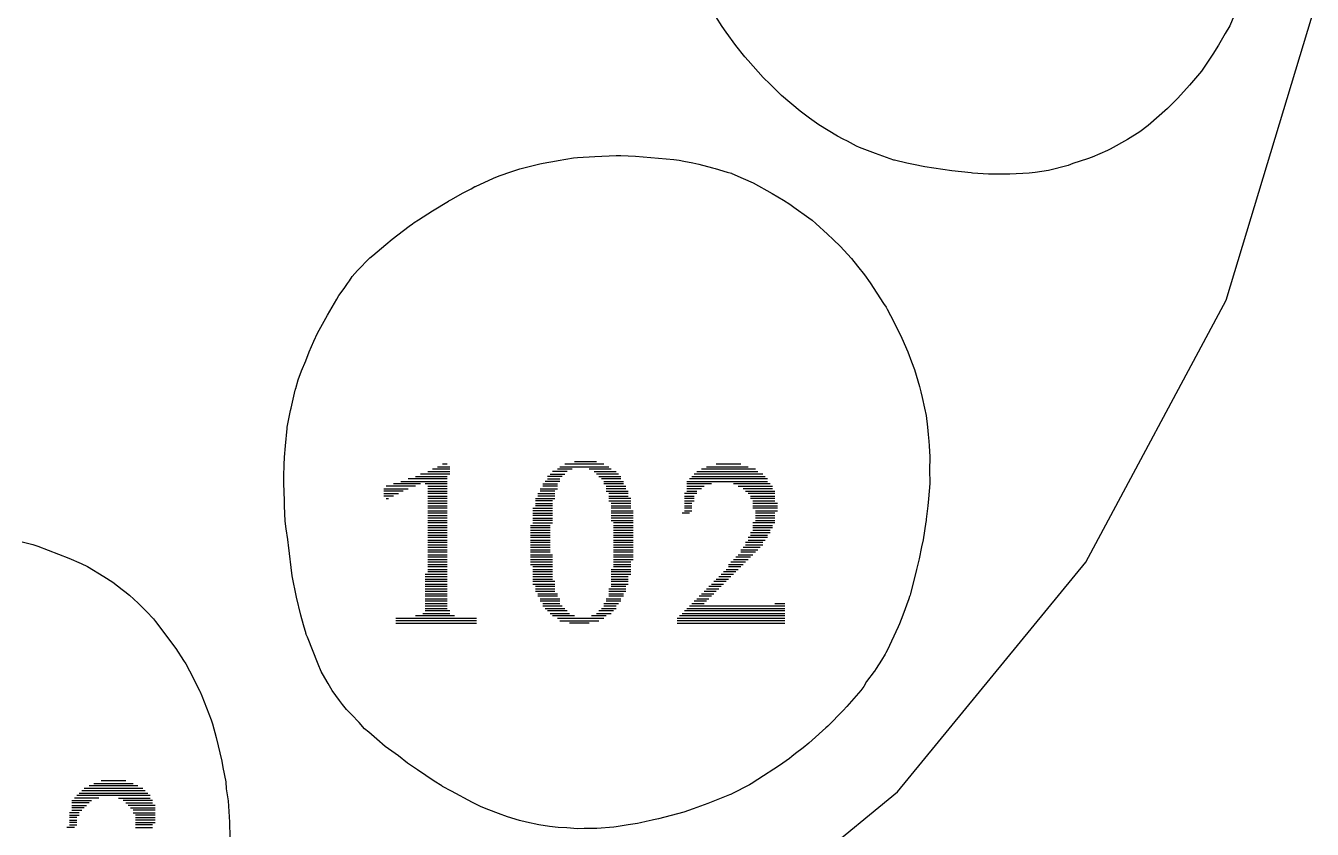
# Model space of a CAD drawing. Header units: metres. Extents: x 4 to 195, y 3 to 197.
# Drawn here: x 107.8 to 160.4, y 50.8 to 83.7 of the extents above; entities that cross this region are included whole.
import ezdxf

# ---------------------------------------------------------------- set-up
doc = ezdxf.new("R2010")
doc.units = ezdxf.units.M

msp = doc.modelspace()

# ---------------------------------------------------------------- linework, layer by layer
for p, q in [((157.355, 84.405), (157.053, 83.673)), ((136.297, 83.648), (136.038, 84.059)), ((157.053, 83.673), (156.867, 83.363)), ((156.9, 72.459), (160.428, 84.09)), ((136.453, 83.416), (136.297, 83.648)), ((136.85, 82.866), (136.453, 83.416)), ((156.867, 83.363), (156.599, 82.885)), ((137.22, 82.402), (136.85, 82.866)), ((156.599, 82.885), (156.366, 82.513)), ((137.353, 82.263), (137.22, 82.402)), ((137.973, 81.56), (137.353, 82.263)), ((156.366, 82.513), (155.9, 81.827)), ((155.9, 81.827), (155.408, 81.245)), ((138.259, 81.289), (137.973, 81.56)), ((138.724, 80.823), (138.259, 81.289)), ((155.408, 81.245), (154.936, 80.715)), ((139.484, 80.192), (138.724, 80.823)), ((154.936, 80.715), (154.512, 80.296)), ((139.868, 79.895), (139.484, 80.192)), ((154.512, 80.296), (153.712, 79.595)), ((140.247, 79.623), (139.868, 79.895)), ((141.014, 79.159), (140.247, 79.623)), ((153.712, 79.595), (153.378, 79.341)), ((141.238, 79.038), (141.014, 79.159)), ((141.417, 78.953), (141.238, 79.038)), ((141.786, 78.761), (141.417, 78.953)), ((152.868, 79.023), (152.166, 78.631)), ((153.378, 79.341), (152.868, 79.023)), ((141.911, 78.705), (141.786, 78.761)), ((142.561, 78.451), (141.911, 78.705)), ((143.32, 78.188), (142.561, 78.451)), ((152.055, 78.574), (151.423, 78.303)), ((152.166, 78.631), (152.055, 78.574)), ((128.02, 77.823), (128.622, 77.977)), ((128.622, 77.977), (128.839, 78.036)), ((128.839, 78.036), (128.902, 78.051)), ((128.902, 78.051), (128.966, 78.064)), ((128.966, 78.064), (129.515, 78.15)), ((129.515, 78.15), (129.584, 78.164)), ((129.584, 78.164), (129.587, 78.163)), ((129.587, 78.163), (130.217, 78.281)), ((130.217, 78.281), (130.376, 78.297)), ((130.376, 78.297), (131.086, 78.331)), ((131.086, 78.331), (131.953, 78.372)), ((131.953, 78.372), (132.06, 78.368)), ((132.06, 78.368), (132.147, 78.369)), ((132.147, 78.369), (132.742, 78.341)), ((132.742, 78.341), (133.684, 78.266)), ((133.684, 78.266), (134.319, 78.206)), ((134.319, 78.206), (134.54, 78.176)), ((134.54, 78.176), (134.72, 78.137)), ((134.72, 78.137), (135.093, 78.07)), ((135.093, 78.07), (135.337, 78.016)), ((135.337, 78.016), (135.896, 77.866)), ((143.339, 78.183), (143.32, 78.188)), ((143.848, 78.06), (143.339, 78.183)), ((144.12, 78.002), (143.848, 78.06)), ((144.575, 77.915), (144.12, 78.002)), ((145.689, 77.743), (144.575, 77.915)), ((150.444, 77.97), (149.643, 77.764)), ((150.64, 78.04), (150.444, 77.97)), ((151.237, 78.231), (150.64, 78.04)), ((151.423, 78.303), (151.237, 78.231)), ((126.202, 77.109), (126.935, 77.441)), ((126.935, 77.441), (127.171, 77.541)), ((127.171, 77.541), (127.685, 77.714)), ((127.685, 77.714), (128.02, 77.823)), ((135.896, 77.866), (136.007, 77.837)), ((136.007, 77.837), (136.495, 77.691)), ((136.495, 77.691), (136.676, 77.644)), ((136.676, 77.644), (136.685, 77.632)), ((136.685, 77.632), (137.15, 77.433)), ((137.15, 77.433), (137.557, 77.253)), ((146.476, 77.661), (145.689, 77.743)), ((146.529, 77.656), (146.476, 77.661)), ((147.18, 77.608), (146.529, 77.656)), ((147.264, 77.605), (147.18, 77.608)), ((147.833, 77.605), (147.264, 77.605)), ((148.055, 77.611), (147.833, 77.605)), ((148.847, 77.65), (148.055, 77.611)), ((149.088, 77.676), (148.847, 77.65)), ((149.643, 77.764), (149.088, 77.676)), ((125.217, 76.572), (125.672, 76.826)), ((125.672, 76.826), (126.025, 77.015)), ((126.025, 77.015), (126.175, 77.103)), ((126.175, 77.103), (126.202, 77.109)), ((137.557, 77.253), (138.335, 76.822)), ((124.448, 76.11), (125.097, 76.505)), ((125.097, 76.505), (125.112, 76.517)), ((125.112, 76.517), (125.217, 76.572)), ((138.335, 76.822), (138.8, 76.548)), ((138.8, 76.548), (139.063, 76.377)), ((139.063, 76.377), (139.223, 76.257)), ((123.869, 75.748), (124.448, 76.11)), ((139.223, 76.257), (139.839, 75.826)), ((139.839, 75.826), (139.971, 75.724)), ((122.791, 74.946), (123.49, 75.482)), ((123.49, 75.482), (123.63, 75.583)), ((123.63, 75.583), (123.701, 75.639)), ((123.701, 75.639), (123.869, 75.748)), ((139.971, 75.724), (140.121, 75.592)), ((140.121, 75.592), (140.606, 75.156)), ((122, 74.285), (122.534, 74.729)), ((122.534, 74.729), (122.791, 74.955)), ((122.791, 74.955), (122.791, 74.946)), ((140.606, 75.156), (140.836, 74.941)), ((140.836, 74.941), (141.126, 74.651)), ((121.88, 74.186), (122, 74.285)), ((141.126, 74.651), (141.416, 74.341)), ((141.416, 74.341), (141.578, 74.156)), ((121.157, 73.417), (121.381, 73.671)), ((121.381, 73.671), (121.88, 74.186)), ((141.578, 74.156), (141.834, 73.841)), ((141.834, 73.841), (142.11, 73.488)), ((120.973, 73.133), (121.048, 73.25)), ((121.048, 73.25), (121.157, 73.417)), ((142.11, 73.488), (142.345, 73.159)), ((142.345, 73.159), (142.897, 72.316)), ((120.533, 72.502), (120.614, 72.647)), ((120.614, 72.647), (120.826, 72.929)), ((120.826, 72.929), (120.973, 73.133)), ((120.146, 71.836), (120.432, 72.331)), ((120.432, 72.331), (120.533, 72.502)), ((142.897, 72.316), (142.994, 72.173)), ((142.994, 72.173), (143.046, 72.086)), ((151.17, 61.74), (156.9, 72.459)), ((119.744, 71.109), (120.02, 71.596)), ((120.02, 71.596), (120.146, 71.836)), ((143.046, 72.086), (143.183, 71.823)), ((143.183, 71.823), (143.549, 71.109)), ((119.59, 70.772), (119.744, 71.109)), ((143.549, 71.109), (143.643, 70.902)), ((119.406, 70.34), (119.59, 70.772)), ((143.643, 70.902), (143.89, 70.34)), ((119.263, 69.979), (119.406, 70.34)), ((143.89, 70.34), (144.039, 69.939)), ((118.954, 69.196), (119.083, 69.571)), ((119.083, 69.571), (119.263, 69.979)), ((144.039, 69.939), (144.154, 69.616)), ((144.154, 69.616), (144.357, 68.928)), ((118.854, 68.843), (118.954, 69.196)), ((118.66, 68.032), (118.834, 68.778)), ((118.834, 68.778), (118.84, 68.801)), ((118.84, 68.801), (118.847, 68.823)), ((118.847, 68.823), (118.854, 68.843)), ((144.357, 68.928), (144.424, 68.709)), ((144.424, 68.709), (144.468, 68.468)), ((144.468, 68.468), (144.569, 68.032)), ((118.506, 67.263), (118.643, 67.944)), ((118.643, 67.944), (118.66, 68.032)), ((144.569, 68.032), (144.631, 67.736)), ((144.631, 67.736), (144.693, 67.263)), ((118.426, 66.494), (118.499, 67.203)), ((118.499, 67.203), (118.504, 67.245)), ((118.504, 67.245), (118.506, 67.263)), ((144.693, 67.263), (144.716, 66.96)), ((144.716, 66.96), (144.745, 66.686)), ((118.393, 66.029), (118.426, 66.494)), ((144.745, 66.686), (144.763, 66.494)), ((144.763, 66.494), (144.78, 66.043)), ((118.378, 65.725), (118.393, 66.029)), ((131.151, 65.843), (130.251, 65.843)), ((144.781, 66.012), (144.778, 65.529)), ((144.78, 66.043), (144.781, 66.012)), ((118.358, 64.955), (118.36, 65.262)), ((118.36, 65.262), (118.378, 65.725)), ((125.151, 65.343), (123.951, 65.343)), ((124.251, 65.443), (125.151, 65.443)), ((125.151, 65.543), (124.451, 65.543)), ((124.651, 65.643), (125.151, 65.643)), ((125.051, 65.743), (124.851, 65.743)), ((129.251, 65.343), (129.851, 65.343)), ((129.951, 65.443), (129.351, 65.443)), ((130.151, 65.543), (129.551, 65.543)), ((129.651, 65.643), (131.651, 65.643)), ((131.451, 65.743), (129.851, 65.743)), ((131.751, 65.543), (130.851, 65.543)), ((131.051, 65.443), (131.951, 65.443)), ((132.051, 65.343), (131.151, 65.343)), ((137.951, 65.343), (135.151, 65.343)), ((135.251, 65.443), (137.751, 65.443)), ((137.651, 65.543), (135.451, 65.543)), ((135.651, 65.643), (137.351, 65.643)), ((137.051, 65.743), (136.051, 65.743)), ((144.778, 65.529), (144.78, 64.955)), ((118.392, 64.258), (118.358, 64.955)), ((122.451, 64.743), (123.451, 64.743)), ((123.751, 64.843), (122.551, 64.843)), ((123.951, 64.943), (122.851, 64.943)), ((123.151, 65.043), (125.051, 65.043)), ((125.051, 65.143), (123.451, 65.143)), ((123.751, 65.243), (125.051, 65.243)), ((125.051, 64.943), (124.151, 64.943)), ((124.251, 64.843), (125.051, 64.843)), ((125.051, 64.743), (124.251, 64.743)), ((128.851, 64.743), (129.551, 64.743)), ((128.951, 64.943), (129.551, 64.943)), ((129.551, 64.843), (128.951, 64.843)), ((129.651, 65.043), (129.051, 65.043)), ((129.751, 65.243), (129.151, 65.243)), ((129.151, 65.143), (129.651, 65.143)), ((131.251, 65.243), (132.151, 65.243)), ((132.151, 65.143), (131.351, 65.143)), ((131.451, 65.043), (132.251, 65.043)), ((132.251, 64.943), (131.451, 64.943)), ((131.551, 64.843), (132.351, 64.843)), ((132.351, 64.743), (131.551, 64.743)), ((134.851, 65.043), (138.151, 65.043)), ((135.851, 64.943), (134.851, 64.943)), ((134.851, 64.843), (135.551, 64.843)), ((135.451, 64.743), (134.851, 64.743)), ((138.151, 65.143), (134.951, 65.143)), ((135.051, 65.243), (138.051, 65.243)), ((138.251, 64.943), (136.751, 64.943)), ((136.951, 64.843), (138.351, 64.843)), ((138.351, 64.743), (137.151, 64.743)), ((144.78, 64.955), (144.732, 64.325)), ((118.392, 64.186), (118.392, 64.258)), ((123.251, 64.643), (122.451, 64.643)), ((122.451, 64.543), (123.051, 64.543)), ((122.851, 64.443), (122.451, 64.443)), ((122.551, 64.343), (122.651, 64.343)), ((124.251, 64.643), (125.051, 64.643)), ((125.051, 64.543), (124.251, 64.543)), ((124.251, 64.443), (125.051, 64.443)), ((125.051, 64.343), (124.251, 64.343)), ((124.251, 64.243), (125.051, 64.243)), ((128.651, 64.343), (129.451, 64.343)), ((129.351, 64.243), (128.651, 64.243)), ((128.751, 64.543), (129.451, 64.543)), ((129.451, 64.443), (128.751, 64.443)), ((129.451, 64.643), (128.851, 64.643)), ((131.551, 64.643), (132.451, 64.643)), ((132.451, 64.543), (131.651, 64.543)), ((131.651, 64.443), (132.451, 64.443)), ((132.551, 64.343), (131.651, 64.343)), ((131.651, 64.243), (132.551, 64.243)), ((135.251, 64.543), (134.751, 64.543)), ((134.751, 64.443), (135.151, 64.443)), ((135.151, 64.343), (134.751, 64.343)), ((134.751, 64.243), (135.151, 64.243)), ((134.851, 64.643), (135.251, 64.643)), ((137.251, 64.643), (138.451, 64.643)), ((138.451, 64.543), (137.351, 64.543)), ((137.451, 64.443), (138.451, 64.443)), ((138.451, 64.343), (137.451, 64.343)), ((137.551, 64.243), (138.451, 64.243)), ((144.732, 64.325), (144.71, 64.05)), ((118.398, 64.044), (118.392, 64.186)), ((118.418, 63.417), (118.398, 64.044)), ((125.051, 64.143), (124.251, 64.143)), ((124.251, 64.043), (125.051, 64.043)), ((125.051, 63.943), (124.251, 63.943)), ((124.251, 63.843), (125.051, 63.843)), ((125.051, 63.743), (124.251, 63.743)), ((128.551, 63.943), (129.351, 63.943)), ((129.351, 63.843), (128.551, 63.843)), ((128.551, 63.743), (129.351, 63.743)), ((128.651, 64.143), (129.351, 64.143)), ((129.351, 64.043), (128.651, 64.043)), ((132.551, 64.143), (131.751, 64.143)), ((131.751, 64.043), (132.551, 64.043)), ((132.551, 63.943), (131.751, 63.943)), ((131.751, 63.843), (132.651, 63.843)), ((132.651, 63.743), (131.751, 63.743)), ((134.951, 63.743), (134.651, 63.743)), ((135.051, 64.143), (134.751, 64.143)), ((134.751, 64.043), (135.051, 64.043)), ((135.051, 63.943), (134.751, 63.943)), ((134.751, 63.843), (135.051, 63.843)), ((138.551, 64.143), (137.551, 64.143)), ((137.551, 64.043), (138.551, 64.043)), ((138.551, 63.943), (137.551, 63.943)), ((137.651, 63.843), (138.551, 63.843)), ((138.451, 63.743), (137.651, 63.743)), ((144.71, 64.05), (144.642, 63.497)), ((118.456, 63.097), (118.418, 63.417)), ((124.251, 63.643), (125.051, 63.643)), ((125.051, 63.543), (124.251, 63.543)), ((124.251, 63.443), (125.051, 63.443)), ((125.051, 63.343), (124.251, 63.343)), ((124.251, 63.243), (125.051, 63.243)), ((128.451, 63.243), (129.251, 63.243)), ((129.351, 63.643), (128.551, 63.643)), ((128.551, 63.543), (129.351, 63.543)), ((129.351, 63.443), (128.551, 63.443)), ((128.551, 63.343), (129.351, 63.343)), ((131.751, 63.643), (132.651, 63.643)), ((132.651, 63.543), (131.751, 63.543)), ((131.751, 63.443), (132.651, 63.443)), ((132.651, 63.343), (131.851, 63.343)), ((131.851, 63.243), (132.651, 63.243)), ((138.451, 63.343), (137.551, 63.343)), ((137.551, 63.243), (138.351, 63.243)), ((137.651, 63.643), (138.451, 63.643)), ((138.451, 63.543), (137.651, 63.543)), ((137.651, 63.443), (138.451, 63.443)), ((144.628, 63.393), (144.509, 62.648)), ((144.632, 63.417), (144.628, 63.393)), ((144.634, 63.434), (144.632, 63.417)), ((144.642, 63.497), (144.634, 63.434)), ((118.522, 62.665), (118.456, 63.097)), ((118.535, 62.548), (118.522, 62.665)), ((125.051, 63.143), (124.251, 63.143)), ((124.251, 63.043), (125.051, 63.043)), ((125.051, 62.943), (124.251, 62.943)), ((124.251, 62.843), (125.051, 62.843)), ((125.051, 62.743), (124.251, 62.743)), ((124.251, 62.643), (125.051, 62.643)), ((129.251, 63.143), (128.451, 63.143)), ((128.451, 63.043), (129.251, 63.043)), ((129.251, 62.943), (128.451, 62.943)), ((128.451, 62.843), (129.251, 62.843)), ((129.251, 62.743), (128.451, 62.743)), ((128.451, 62.643), (129.251, 62.643)), ((132.651, 63.143), (131.851, 63.143)), ((131.851, 63.043), (132.651, 63.043)), ((132.651, 62.943), (131.851, 62.943)), ((131.851, 62.843), (132.651, 62.843)), ((132.651, 62.743), (131.851, 62.743)), ((131.851, 62.643), (132.651, 62.643)), ((138.151, 62.743), (137.351, 62.743)), ((137.351, 62.643), (138.051, 62.643)), ((138.251, 62.943), (137.451, 62.943)), ((137.451, 62.843), (138.151, 62.843)), ((138.351, 63.143), (137.551, 63.143)), ((137.551, 63.043), (138.251, 63.043)), ((144.509, 62.648), (144.448, 62.37)), ((107.657, 62.572), (108.092, 62.462)), ((108.092, 62.462), (108.305, 62.394)), ((108.305, 62.394), (109.565, 61.902)), ((118.551, 62.44), (118.535, 62.548)), ((118.707, 61.184), (118.551, 62.44)), ((125.051, 62.543), (124.251, 62.543)), ((124.251, 62.443), (125.051, 62.443)), ((125.051, 62.343), (124.251, 62.343)), ((124.251, 62.243), (125.051, 62.243)), ((125.051, 62.143), (124.251, 62.143)), ((129.251, 62.543), (128.451, 62.543)), ((128.451, 62.443), (129.251, 62.443)), ((129.251, 62.343), (128.451, 62.343)), ((128.451, 62.243), (129.251, 62.243)), ((129.251, 62.143), (128.451, 62.143)), ((132.651, 62.543), (131.851, 62.543)), ((131.851, 62.443), (132.651, 62.443)), ((132.651, 62.343), (131.851, 62.343)), ((131.851, 62.243), (132.651, 62.243)), ((132.651, 62.143), (131.851, 62.143)), ((137.051, 62.243), (137.751, 62.243)), ((137.651, 62.143), (137.051, 62.143)), ((137.851, 62.343), (137.151, 62.343)), ((137.951, 62.543), (137.251, 62.543)), ((137.251, 62.443), (137.951, 62.443)), ((144.448, 62.37), (144.347, 61.878)), ((109.565, 61.902), (110.081, 61.681)), ((110.081, 61.681), (110.337, 61.564)), ((124.251, 62.043), (125.051, 62.043)), ((125.051, 61.943), (124.251, 61.943)), ((124.251, 61.843), (125.051, 61.843)), ((125.051, 61.743), (124.251, 61.743)), ((124.251, 61.643), (125.051, 61.643)), ((128.451, 62.043), (129.351, 62.043)), ((129.351, 61.943), (128.451, 61.943)), ((128.451, 61.843), (129.351, 61.843)), ((129.351, 61.743), (128.451, 61.743)), ((128.451, 61.643), (129.351, 61.643)), ((131.851, 62.043), (132.651, 62.043)), ((132.651, 61.943), (131.851, 61.943)), ((131.851, 61.843), (132.651, 61.843)), ((132.551, 61.743), (131.851, 61.743)), ((131.851, 61.643), (132.551, 61.643)), ((136.551, 61.643), (137.151, 61.643)), ((137.251, 61.743), (136.651, 61.743)), ((136.751, 61.843), (137.351, 61.843)), ((137.451, 61.943), (136.851, 61.943)), ((136.951, 62.043), (137.551, 62.043)), ((143.46, 52.345), (151.17, 61.74)), ((144.347, 61.878), (144.243, 61.435)), ((110.337, 61.564), (111.009, 61.16)), ((111.009, 61.16), (111.375, 60.922)), ((118.72, 61.109), (118.707, 61.184)), ((118.866, 60.379), (118.72, 61.109)), ((124.151, 61.243), (125.051, 61.243)), ((125.051, 61.143), (124.151, 61.143)), ((124.151, 61.043), (125.051, 61.043)), ((125.051, 61.543), (124.251, 61.543)), ((124.251, 61.443), (125.051, 61.443)), ((125.051, 61.343), (124.251, 61.343)), ((129.351, 61.543), (128.551, 61.543)), ((128.551, 61.443), (129.351, 61.443)), ((129.351, 61.343), (128.551, 61.343)), ((128.551, 61.243), (129.351, 61.243)), ((129.351, 61.143), (128.551, 61.143)), ((128.551, 61.043), (129.351, 61.043)), ((131.751, 61.443), (132.551, 61.443)), ((132.551, 61.343), (131.751, 61.343)), ((131.751, 61.243), (132.551, 61.243)), ((132.451, 61.143), (131.751, 61.143)), ((131.751, 61.043), (132.451, 61.043)), ((132.551, 61.543), (131.851, 61.543)), ((136.051, 61.043), (136.551, 61.043)), ((136.651, 61.143), (136.151, 61.143)), ((136.251, 61.243), (136.751, 61.243)), ((136.851, 61.343), (136.351, 61.343)), ((136.451, 61.443), (136.951, 61.443)), ((137.051, 61.543), (136.551, 61.543)), ((144.243, 61.435), (143.991, 60.442)), ((111.375, 60.922), (111.759, 60.622)), ((111.759, 60.622), (111.865, 60.543)), ((111.865, 60.543), (112.047, 60.393)), ((125.051, 60.943), (124.151, 60.943)), ((124.151, 60.843), (125.051, 60.843)), ((125.051, 60.743), (124.151, 60.743)), ((124.151, 60.643), (125.051, 60.643)), ((125.051, 60.543), (124.151, 60.543)), ((129.451, 60.943), (128.551, 60.943)), ((128.551, 60.843), (129.451, 60.843)), ((129.451, 60.743), (128.651, 60.743)), ((128.651, 60.643), (129.451, 60.643)), ((129.451, 60.543), (128.651, 60.543)), ((131.651, 60.643), (132.351, 60.643)), ((132.351, 60.543), (131.651, 60.543)), ((132.451, 60.943), (131.751, 60.943)), ((131.751, 60.843), (132.451, 60.843)), ((132.351, 60.743), (131.751, 60.743)), ((136.051, 60.543), (135.551, 60.543)), ((135.651, 60.643), (136.151, 60.643)), ((136.251, 60.743), (135.751, 60.743)), ((135.851, 60.843), (136.351, 60.843)), ((136.451, 60.943), (135.951, 60.943)), ((112.047, 60.393), (112.401, 60.063)), ((112.401, 60.063), (112.745, 59.721)), ((118.882, 60.304), (118.866, 60.379)), ((119.063, 59.571), (118.882, 60.304)), ((124.151, 60.443), (125.051, 60.443)), ((125.051, 60.343), (124.151, 60.343)), ((124.151, 60.243), (125.051, 60.243)), ((125.051, 60.143), (124.151, 60.143)), ((124.151, 60.043), (125.051, 60.043)), ((128.751, 60.443), (129.551, 60.443)), ((129.551, 60.343), (128.751, 60.343)), ((128.851, 60.243), (129.651, 60.243)), ((129.651, 60.143), (128.851, 60.143)), ((128.951, 60.043), (129.651, 60.043)), ((131.451, 60.043), (132.051, 60.043)), ((131.551, 60.243), (132.151, 60.243)), ((132.151, 60.143), (131.551, 60.143)), ((131.651, 60.443), (132.251, 60.443)), ((132.251, 60.343), (131.651, 60.343)), ((135.051, 60.043), (135.551, 60.043)), ((135.651, 60.143), (135.151, 60.143)), ((135.251, 60.243), (135.751, 60.243)), ((135.851, 60.343), (135.351, 60.343)), ((135.451, 60.443), (135.951, 60.443)), ((138.451, 60.043), (138.851, 60.043)), ((143.928, 60.24), (143.686, 59.571)), ((143.961, 60.34), (143.928, 60.24)), ((143.978, 60.395), (143.961, 60.34)), ((143.991, 60.442), (143.978, 60.395)), ((112.745, 59.721), (113.033, 59.416)), ((119.168, 59.173), (119.063, 59.571)), ((125.351, 59.543), (123.751, 59.543)), ((124.051, 59.643), (125.151, 59.643)), ((125.051, 59.943), (124.151, 59.943)), ((124.151, 59.843), (125.051, 59.843)), ((125.151, 59.743), (124.151, 59.743)), ((129.751, 59.943), (128.951, 59.943)), ((129.051, 59.843), (129.851, 59.843)), ((129.951, 59.743), (129.151, 59.743)), ((129.251, 59.643), (130.051, 59.643)), ((130.251, 59.543), (129.351, 59.543)), ((131.551, 59.543), (130.951, 59.543)), ((131.151, 59.643), (131.751, 59.643)), ((131.851, 59.743), (131.251, 59.743)), ((131.351, 59.843), (131.951, 59.843)), ((131.951, 59.943), (131.451, 59.943)), ((138.851, 59.543), (134.551, 59.543)), ((134.651, 59.643), (138.851, 59.643)), ((138.851, 59.743), (134.751, 59.743)), ((134.851, 59.843), (138.851, 59.843)), ((138.851, 59.943), (134.951, 59.943)), ((143.686, 59.571), (143.541, 59.213)), ((113.033, 59.416), (113.114, 59.319)), ((113.114, 59.319), (113.943, 58.214)), ((119.275, 58.802), (119.168, 59.173)), ((122.951, 59.443), (126.251, 59.443)), ((126.251, 59.343), (122.951, 59.343)), ((122.951, 59.243), (126.251, 59.243)), ((129.551, 59.443), (131.451, 59.443)), ((129.651, 59.343), (131.251, 59.343)), ((130.851, 59.243), (130.051, 59.243)), ((134.451, 59.443), (138.851, 59.443)), ((138.851, 59.343), (134.451, 59.343)), ((134.451, 59.243), (138.851, 59.243)), ((143.489, 59.091), (143.037, 58.129)), ((143.541, 59.213), (143.489, 59.091)), ((119.327, 58.677), (119.269, 58.802)), ((119.269, 58.802), (119.275, 58.802)), ((119.772, 57.568), (119.327, 58.677)), ((113.943, 58.214), (114.264, 57.715)), ((142.954, 57.975), (142.808, 57.738)), ((142.989, 58.032), (142.954, 57.975)), ((143.037, 58.129), (142.989, 58.032)), ((114.264, 57.715), (114.356, 57.587)), ((114.356, 57.587), (114.51, 57.292)), ((119.898, 57.263), (119.772, 57.568)), ((142.594, 57.39), (142.528, 57.286)), ((142.808, 57.738), (142.594, 57.39)), ((114.51, 57.292), (114.926, 56.462)), ((120.046, 57.01), (119.898, 57.263)), ((120.18, 56.774), (120.046, 57.01)), ((142.189, 56.863), (142.081, 56.652)), ((142.513, 57.263), (142.189, 56.863)), ((142.528, 57.286), (142.513, 57.263)), ((114.926, 56.462), (114.938, 56.437)), ((114.938, 56.437), (115.008, 56.27)), ((120.345, 56.494), (120.18, 56.774)), ((120.641, 56.077), (120.345, 56.494)), ((141.964, 56.494), (141.392, 55.843)), ((142.04, 56.594), (141.964, 56.494)), ((142.081, 56.652), (142.04, 56.594)), ((115.008, 56.27), (115.396, 55.297)), ((120.77, 55.915), (120.641, 56.077)), ((120.924, 55.719), (120.77, 55.915)), ((141.392, 55.843), (141.245, 55.679)), ((115.396, 55.297), (115.445, 55.13)), ((121.129, 55.515), (120.924, 55.719)), ((121.439, 55.18), (121.129, 55.515)), ((141.245, 55.679), (140.614, 55.037)), ((115.445, 55.13), (115.602, 54.568)), ((121.668, 54.928), (121.439, 55.18)), ((121.837, 54.785), (121.668, 54.928)), ((122.173, 54.494), (121.837, 54.785)), ((140.536, 54.963), (139.973, 54.455)), ((140.614, 55.037), (140.536, 54.963)), ((115.602, 54.568), (115.827, 53.604)), ((122.512, 54.206), (122.173, 54.494)), ((123.049, 53.821), (122.512, 54.206)), ((139.839, 54.336), (139.6, 54.15)), ((139.973, 54.455), (139.839, 54.336)), ((123.425, 53.524), (123.049, 53.821)), ((139.051, 53.716), (138.642, 53.417)), ((139.145, 53.796), (139.051, 53.716)), ((139.294, 53.912), (139.145, 53.796)), ((139.6, 54.15), (139.294, 53.912)), ((115.827, 53.604), (115.869, 53.335)), ((115.869, 53.335), (115.987, 52.76)), ((123.838, 53.242), (123.425, 53.524)), ((124.515, 52.787), (123.838, 53.242)), ((138.642, 53.417), (137.751, 52.847)), ((110.596, 52.693), (112.196, 52.693)), ((111.896, 52.793), (110.896, 52.793)), ((115.987, 52.76), (116.012, 52.469)), ((124.82, 52.588), (124.515, 52.787)), ((137.408, 52.629), (136.685, 52.263)), ((137.473, 52.668), (137.408, 52.629)), ((137.751, 52.847), (137.473, 52.668)), ((112.896, 52.193), (109.896, 52.193)), ((109.996, 52.293), (112.796, 52.293)), ((112.696, 52.393), (110.096, 52.393)), ((110.196, 52.493), (112.596, 52.493)), ((112.396, 52.593), (110.396, 52.593)), ((116.012, 52.469), (116.084, 51.976)), ((124.856, 52.565), (124.82, 52.588)), ((125.22, 52.37), (124.856, 52.565)), ((126.084, 51.913), (125.22, 52.37)), ((134.064, 44.635), (143.46, 52.345)), ((136.593, 52.223), (135.702, 51.864)), ((136.676, 52.25), (136.593, 52.223)), ((136.685, 52.263), (136.676, 52.25)), ((109.696, 51.993), (110.496, 51.993)), ((110.396, 51.893), (109.696, 51.893)), ((109.696, 51.793), (110.296, 51.793)), ((110.196, 51.693), (109.696, 51.693)), ((109.696, 51.593), (110.096, 51.593)), ((110.796, 52.093), (109.796, 52.093)), ((111.596, 52.093), (112.896, 52.093)), ((112.996, 51.993), (111.796, 51.993)), ((111.896, 51.893), (112.996, 51.893)), ((113.096, 51.793), (111.996, 51.793)), ((112.096, 51.693), (113.096, 51.693)), ((113.096, 51.593), (112.196, 51.593)), ((116.084, 51.976), (116.118, 51.536)), ((126.433, 51.736), (126.084, 51.913)), ((126.746, 51.606), (126.433, 51.736)), ((127.14, 51.462), (126.746, 51.606)), ((135.108, 51.646), (134.72, 51.515)), ((135.702, 51.864), (135.108, 51.646)), ((109.996, 51.493), (109.596, 51.493)), ((109.596, 51.393), (109.996, 51.393)), ((109.896, 51.293), (109.596, 51.293)), ((109.596, 51.193), (109.896, 51.193)), ((109.896, 51.093), (109.596, 51.093)), ((112.196, 51.493), (113.096, 51.493)), ((113.096, 51.393), (112.296, 51.393)), ((112.296, 51.293), (113.096, 51.293)), ((113.096, 51.193), (112.296, 51.193)), ((112.296, 51.093), (113.096, 51.093)), ((116.118, 51.536), (116.137, 51.111)), ((116.137, 51.111), (116.14, 50.95)), ((127.519, 51.318), (127.14, 51.462)), ((128.01, 51.169), (127.519, 51.318)), ((128.288, 51.104), (128.01, 51.169)), ((128.799, 50.992), (128.288, 51.104)), ((132.823, 51.056), (132.442, 50.994)), ((132.957, 51.083), (132.823, 51.056)), ((133.19, 51.134), (132.957, 51.083)), ((133.434, 51.189), (133.19, 51.134)), ((133.487, 51.199), (133.434, 51.189)), ((133.684, 51.246), (133.487, 51.199)), ((134.72, 51.515), (133.684, 51.246)), ((109.796, 50.893), (109.496, 50.893)), ((109.596, 50.993), (109.896, 50.993)), ((112.996, 50.993), (112.296, 50.993)), ((112.296, 50.893), (112.996, 50.893)), ((116.14, 50.95), (116.168, 50.297)), ((129.225, 50.93), (128.799, 50.992)), ((129.587, 50.891), (129.225, 50.93)), ((129.934, 50.87), (129.587, 50.891)), ((130.376, 50.837), (129.934, 50.87)), ((130.643, 50.84), (130.376, 50.837)), ((131.165, 50.85), (130.643, 50.84)), ((131.862, 50.905), (131.165, 50.85)), ((131.953, 50.915), (131.862, 50.905)), ((132.442, 50.994), (131.953, 50.915))]:
    msp.add_line(p, q)

doc.saveas('drawing.dxf')
